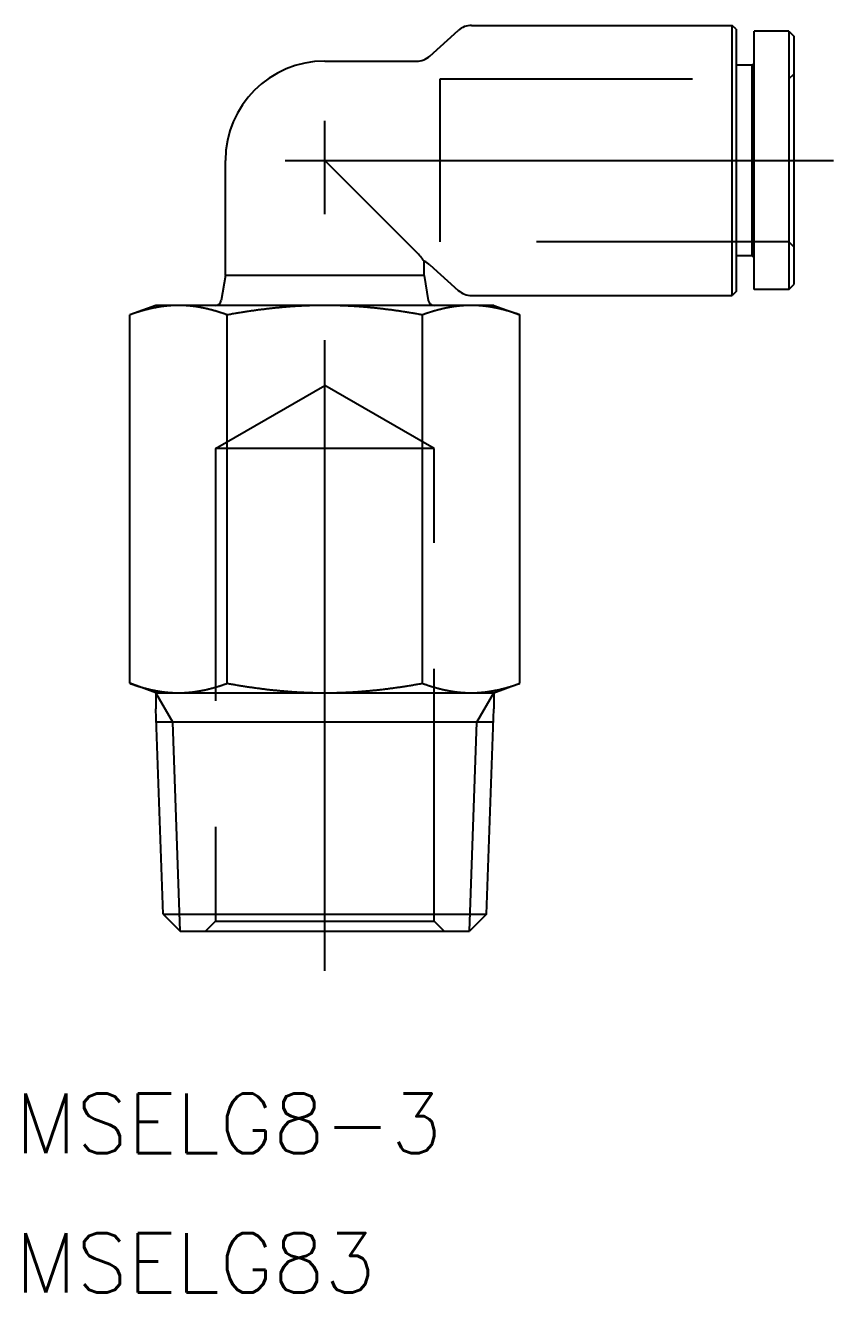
# Model space of a CAD drawing. Extents: x -15.1 to 61.5, y -18.2 to 47.6.
# Drawn here: x -15.1 to 25.6, y -18.2 to 45.6 of the extents above; entities that cross this region are included whole.
import ezdxf

# ---------------------------------------------------------------- set-up
doc = ezdxf.new("R2010")
doc.units = 0
doc.linetypes.add('CENTER', pattern=[50.8, 31.75, -6.35, 6.35, -6.35])
doc.linetypes.add('DASHED', pattern=[19.05, 12.7, -6.35])
doc.layers.get('0').update_dxf_attribs({"linetype": 'CONTINUOUS'})
doc.layers.add('CENTER', color=1, linetype='CENTER')
doc.styles.get("Standard").update_dxf_attribs({"font": 'txt.shx', "height": 3, "bigfont": 'bigfont.shx'})

msp = doc.modelspace()

# ---------------------------------------------------------------- linework, layer by layer
at = {"color": 7, "linetype": 'CONTINUOUS'}
for p, q in [((5.285229, 44.056706), (6.714771, 45.343294)), ((7.383736, 45.6), (20.5, 45.6)), ((20.5, 32), (20.5, 45.6)), ((20.7, 45.4), (20.5, 45.6)), ((20.7, 45.4), (20.7, 32.2)), ((21.6, 32.3), (21.6, 45.3)), ((23.35, 45.3), (21.6, 45.3)), ((23.35, 45.3), (23.35, 32.3)), ((23.35, 45.3), (23.6, 45.05)), ((23.6, 45.05), (23.6, 32.55)), ((0, 43.8), (4.616264, 43.8)), ((21.5, 43.6), (20.7, 43.6)), ((21.5, 43.6), (21.6, 43.7)), ((21.5, 34), (21.5, 43.6)), ((-5, 33), (-5, 38.8)), ((4.616264, 34.183736), (0, 38.8)), ((21.5, 34), (20.7, 34)), ((21.5, 34), (21.6, 33.9)), ((5, 33), (5, 33.723443)), ((5.285229, 33.543294), (6.714771, 32.256706)), ((-5, 33), (-5.20822, 31.75068)), ((5, 33), (-5, 33)), ((5, 33), (5.20822, 31.75068)), ((23.35, 32.3), (23.6, 32.55)), ((7.383736, 32), (20.5, 32)), ((20.7, 32.2), (20.5, 32)), ((23.35, 32.3), (21.6, 32.3)), ((-8.5, 31.5), (-9.814955, 31.021396)), ((8.5, 31.5), (-8.5, 31.5)), ((8.5, 31.5), (9.814955, 31.021396)), ((-9.814955, 12.478604), (-9.814955, 31.021396)), ((-4.907477, 12.478604), (-4.907477, 31.021396)), ((4.907477, 12.478604), (4.907477, 31.021396)), ((9.814955, 12.478604), (9.814955, 31.021396)), ((-8.5, 12), (-9.814955, 12.478604)), ((8.5, 12), (9.814955, 12.478604)), ((-8.5, 12), (8.5, 12)), ((-8.5, 12), (-8.5, 11.189527)), ((8.5, 12), (8.5, 11.189527)), ((-8.13924, 0.858709), (-8.5, 11.189527)), ((8.13924, 0.858709), (8.5, 11.189527)), ((8.476773, 10.524381), (-8.476773, 10.524381)), ((-8.13924, 0.858709), (8.13924, 0.858709)), ((-8.13924, 0.858709), (-7.280531, 0)), ((8.13924, 0.858709), (7.280531, 0)), ((-7.280531, 0), (7.280531, 0))]:
    msp.add_line(p, q, dxfattribs=at)
at = {"color": 3, "linetype": 'DASHED'}
for p, q in [((5.8, 34.7), (5.8, 42.9)), ((5.8, 42.9), (23.35, 42.9)), ((23.35, 42.9), (23.6, 43.15)), ((23.35, 34.7), (5.8, 34.7)), ((23.6, 34.45), (23.35, 34.7)), ((-5.5, 24.3), (0, 27.475426)), ((5.5, 24.3), (0, 27.475426)), ((-5.5, 24.3), (-5.5, 0.5)), ((5.5, 24.3), (-5.5, 24.3)), ((5.5, 0.5), (5.5, 24.3)), ((-6, 0), (-5.5, 0.5)), ((-5.5, 0.5), (5.5, 0.5)), ((6, 0), (5.5, 0.5))]:
    msp.add_line(p, q, dxfattribs=at)
at = {"color": 3, "linetype": 'CONTINUOUS'}
for p, q in [((-7.648051, 10.524381), (-8.5, 12)), ((7.648051, 10.524381), (8.5, 12)), ((-7.280531, 0), (-7.648051, 10.524381)), ((7.280531, 0), (7.648051, 10.524381))]:
    msp.add_line(p, q, dxfattribs=at)
at = {"color": 7}
for points in [[(-7.36122, 31.5, 0), (-7.38765, 31.4999, 0), (-7.41404, 31.4998, 0), (-7.44036, 31.4995, 0), (-7.46664, 31.499, 0), (-7.49286, 31.4985, 0), (-7.51904, 31.4979, 0), (-7.54516, 31.4971, 0), (-7.57124, 31.4962, 0), (-7.59728, 31.4952, 0), (-7.62327, 31.4941, 0), (-7.64922, 31.4929, 0), (-7.67513, 31.4916, 0), (-7.701, 31.4901, 0), (-7.72684, 31.4886, 0), (-7.75264, 31.4869, 0), (-7.7784, 31.4851, 0), (-7.80414, 31.4832, 0), (-7.82984, 31.4812, 0), (-7.85551, 31.4791, 0), (-7.88115, 31.4769, 0), (-7.90677, 31.4746, 0), (-7.93236, 31.4722, 0), (-7.95793, 31.4697, 0), (-7.98347, 31.467, 0), (-8.00899, 31.4643, 0), (-8.0345, 31.4614, 0), (-8.05998, 31.4585, 0), (-8.08545, 31.4554, 0), (-8.1109, 31.4522, 0), (-8.13633, 31.449, 0), (-8.16175, 31.4456, 0), (-8.18716, 31.4421, 0), (-8.21256, 31.4385, 0), (-8.23795, 31.4349, 0), (-8.26333, 31.4311, 0), (-8.2887, 31.4272, 0), (-8.31407, 31.4232, 0), (-8.33943, 31.4191, 0), (-8.36479, 31.4149, 0), (-8.39015, 31.4106, 0), (-8.41551, 31.4062, 0), (-8.44086, 31.4017, 0), (-8.46622, 31.3971, 0), (-8.49158, 31.3924, 0), (-8.51695, 31.3876, 0), (-8.54231, 31.3828, 0), (-8.56769, 31.3778, 0), (-8.59307, 31.3727, 0), (-8.61846, 31.3675, 0), (-8.64386, 31.3622, 0), (-8.66927, 31.3568, 0), (-8.6947, 31.3513, 0), (-8.72013, 31.3457, 0), (-8.74558, 31.34, 0), (-8.77105, 31.3342, 0), (-8.79653, 31.3283, 0), (-8.82203, 31.3223, 0), (-8.84755, 31.3163, 0), (-8.87308, 31.3101, 0), (-8.89864, 31.3038, 0), (-8.92422, 31.2974, 0), (-8.94983, 31.2909, 0), (-8.97546, 31.2844, 0), (-9.00111, 31.2777, 0), (-9.02679, 31.2709, 0), (-9.0525, 31.264, 0), (-9.07823, 31.2571, 0), (-9.104, 31.25, 0), (-9.1298, 31.2428, 0), (-9.15563, 31.2355, 0), (-9.18149, 31.2282, 0), (-9.20738, 31.2207, 0), (-9.23332, 31.2132, 0), (-9.25928, 31.2055, 0), (-9.28529, 31.1977, 0), (-9.31133, 31.1899, 0), (-9.33742, 31.1819, 0), (-9.36354, 31.1738, 0), (-9.38971, 31.1657, 0), (-9.41592, 31.1574, 0), (-9.44217, 31.1491, 0), (-9.46847, 31.1406, 0), (-9.49481, 31.132, 0), (-9.52121, 31.1234, 0), (-9.54765, 31.1146, 0), (-9.57414, 31.1057, 0), (-9.60068, 31.0968, 0), (-9.62727, 31.0877, 0), (-9.65391, 31.0785, 0), (-9.68061, 31.0693, 0), (-9.70737, 31.0599, 0), (-9.73418, 31.0504, 0), (-9.76104, 31.0409, 0), (-9.78797, 31.0312, 0), (-9.81495, 31.0214, 0)], [(-4.90748, 31.0214, 0), (-4.93446, 31.0312, 0), (-4.96139, 31.0409, 0), (-4.98826, 31.0504, 0), (-5.01507, 31.0599, 0), (-5.04182, 31.0693, 0), (-5.06852, 31.0785, 0), (-5.09516, 31.0877, 0), (-5.12176, 31.0968, 0), (-5.1483, 31.1057, 0), (-5.17479, 31.1146, 0), (-5.20123, 31.1234, 0), (-5.22762, 31.132, 0), (-5.25396, 31.1406, 0), (-5.28026, 31.1491, 0), (-5.30651, 31.1574, 0), (-5.33272, 31.1657, 0), (-5.35889, 31.1738, 0), (-5.38501, 31.1819, 0), (-5.4111, 31.1899, 0), (-5.43714, 31.1977, 0), (-5.46315, 31.2055, 0), (-5.48912, 31.2132, 0), (-5.51505, 31.2207, 0), (-5.54094, 31.2282, 0), (-5.56681, 31.2355, 0), (-5.59263, 31.2428, 0), (-5.61843, 31.25, 0), (-5.6442, 31.2571, 0), (-5.66993, 31.264, 0), (-5.69564, 31.2709, 0), (-5.72132, 31.2777, 0), (-5.74698, 31.2844, 0), (-5.7726, 31.2909, 0), (-5.79821, 31.2974, 0), (-5.82379, 31.3038, 0), (-5.84935, 31.3101, 0), (-5.87489, 31.3163, 0), (-5.9004, 31.3223, 0), (-5.9259, 31.3283, 0), (-5.95139, 31.3342, 0), (-5.97685, 31.34, 0), (-6.0023, 31.3457, 0), (-6.02774, 31.3513, 0), (-6.05316, 31.3568, 0), (-6.07857, 31.3622, 0), (-6.10397, 31.3675, 0), (-6.12936, 31.3727, 0), (-6.15474, 31.3778, 0), (-6.18012, 31.3828, 0), (-6.20549, 31.3876, 0), (-6.23085, 31.3924, 0), (-6.25621, 31.3971, 0), (-6.28157, 31.4017, 0), (-6.30692, 31.4062, 0), (-6.33228, 31.4106, 0), (-6.35764, 31.4149, 0), (-6.383, 31.4191, 0), (-6.40836, 31.4232, 0), (-6.43373, 31.4272, 0), (-6.4591, 31.4311, 0), (-6.48448, 31.4349, 0), (-6.50987, 31.4385, 0), (-6.53527, 31.4421, 0), (-6.56068, 31.4456, 0), (-6.5861, 31.449, 0), (-6.61154, 31.4522, 0), (-6.63699, 31.4554, 0), (-6.66245, 31.4585, 0), (-6.68794, 31.4614, 0), (-6.71344, 31.4643, 0), (-6.73896, 31.467, 0), (-6.76451, 31.4697, 0), (-6.79007, 31.4722, 0), (-6.81566, 31.4746, 0), (-6.84128, 31.4769, 0), (-6.86692, 31.4791, 0), (-6.89259, 31.4812, 0), (-6.9183, 31.4832, 0), (-6.94403, 31.4851, 0), (-6.96979, 31.4869, 0), (-6.99559, 31.4886, 0), (-7.02143, 31.4901, 0), (-7.0473, 31.4916, 0), (-7.07321, 31.4929, 0), (-7.09916, 31.4941, 0), (-7.12515, 31.4952, 0), (-7.15119, 31.4962, 0), (-7.17727, 31.4971, 0), (-7.20339, 31.4979, 0), (-7.22957, 31.4985, 0), (-7.25579, 31.499, 0), (-7.28207, 31.4995, 0), (-7.30839, 31.4998, 0), (-7.33478, 31.4999, 0), (-7.36122, 31.5, 0)], [(0, 31.5, 0), (-0.052877, 31.4999, 0), (-0.105642, 31.4998, 0), (-0.158298, 31.4995, 0), (-0.210848, 31.499, 0), (-0.263295, 31.4985, 0), (-0.315644, 31.4979, 0), (-0.367896, 31.4971, 0), (-0.420056, 31.4962, 0), (-0.472127, 31.4952, 0), (-0.524111, 31.4941, 0), (-0.576012, 31.4929, 0), (-0.627833, 31.4916, 0), (-0.679577, 31.4901, 0), (-0.731247, 31.4886, 0), (-0.782845, 31.4869, 0), (-0.834376, 31.4851, 0), (-0.885841, 31.4832, 0), (-0.937244, 31.4812, 0), (-0.988587, 31.4791, 0), (-1.03987, 31.4769, 0), (-1.09111, 31.4746, 0), (-1.14229, 31.4722, 0), (-1.19342, 31.4697, 0), (-1.24451, 31.467, 0), (-1.29555, 31.4643, 0), (-1.34656, 31.4614, 0), (-1.39753, 31.4585, 0), (-1.44846, 31.4554, 0), (-1.49936, 31.4522, 0), (-1.55023, 31.449, 0), (-1.60107, 31.4456, 0), (-1.65189, 31.4421, 0), (-1.70269, 31.4385, 0), (-1.75347, 31.4349, 0), (-1.80423, 31.4311, 0), (-1.85498, 31.4272, 0), (-1.90571, 31.4232, 0), (-1.95644, 31.4191, 0), (-2.00716, 31.4149, 0), (-2.05787, 31.4106, 0), (-2.10858, 31.4062, 0), (-2.15929, 31.4017, 0), (-2.21001, 31.3971, 0), (-2.26073, 31.3924, 0), (-2.31146, 31.3876, 0), (-2.3622, 31.3828, 0), (-2.41295, 31.3778, 0), (-2.46371, 31.3727, 0), (-2.51449, 31.3675, 0), (-2.56529, 31.3622, 0), (-2.61611, 31.3568, 0), (-2.66696, 31.3513, 0), (-2.71783, 31.3457, 0), (-2.76873, 31.34, 0), (-2.81966, 31.3342, 0), (-2.87063, 31.3283, 0), (-2.92162, 31.3223, 0), (-2.97266, 31.3163, 0), (-3.02374, 31.3101, 0), (-3.07485, 31.3038, 0), (-3.12602, 31.2974, 0), (-3.17722, 31.2909, 0), (-3.22848, 31.2844, 0), (-3.27979, 31.2777, 0), (-3.33115, 31.2709, 0), (-3.38256, 31.264, 0), (-3.43404, 31.2571, 0), (-3.48557, 31.25, 0), (-3.53716, 31.2428, 0), (-3.58882, 31.2355, 0), (-3.64054, 31.2282, 0), (-3.69234, 31.2207, 0), (-3.7442, 31.2132, 0), (-3.79614, 31.2055, 0), (-3.84815, 31.1977, 0), (-3.90024, 31.1899, 0), (-3.9524, 31.1819, 0), (-4.00465, 31.1738, 0), (-4.05698, 31.1657, 0), (-4.1094, 31.1574, 0), (-4.16191, 31.1491, 0), (-4.21451, 31.1406, 0), (-4.26719, 31.132, 0), (-4.31998, 31.1234, 0), (-4.37286, 31.1146, 0), (-4.42584, 31.1057, 0), (-4.47892, 31.0968, 0), (-4.5321, 31.0877, 0), (-4.58539, 31.0785, 0), (-4.63879, 31.0693, 0), (-4.6923, 31.0599, 0), (-4.74592, 31.0504, 0), (-4.79965, 31.0409, 0), (-4.85351, 31.0312, 0), (-4.90748, 31.0214, 0)], [(4.90748, 31.0214, 0), (4.85351, 31.0312, 0), (4.79965, 31.0409, 0), (4.74592, 31.0504, 0), (4.6923, 31.0599, 0), (4.63879, 31.0693, 0), (4.58539, 31.0785, 0), (4.5321, 31.0877, 0), (4.47892, 31.0968, 0), (4.42584, 31.1057, 0), (4.37286, 31.1146, 0), (4.31998, 31.1234, 0), (4.26719, 31.132, 0), (4.21451, 31.1406, 0), (4.16191, 31.1491, 0), (4.1094, 31.1574, 0), (4.05698, 31.1657, 0), (4.00465, 31.1738, 0), (3.9524, 31.1819, 0), (3.90024, 31.1899, 0), (3.84815, 31.1977, 0), (3.79614, 31.2055, 0), (3.7442, 31.2132, 0), (3.69234, 31.2207, 0), (3.64054, 31.2282, 0), (3.58882, 31.2355, 0), (3.53716, 31.2428, 0), (3.48557, 31.25, 0), (3.43404, 31.2571, 0), (3.38256, 31.264, 0), (3.33115, 31.2709, 0), (3.27979, 31.2777, 0), (3.22848, 31.2844, 0), (3.17722, 31.2909, 0), (3.12602, 31.2974, 0), (3.07485, 31.3038, 0), (3.02374, 31.3101, 0), (2.97266, 31.3163, 0), (2.92162, 31.3223, 0), (2.87063, 31.3283, 0), (2.81966, 31.3342, 0), (2.76873, 31.34, 0), (2.71783, 31.3457, 0), (2.66696, 31.3513, 0), (2.61611, 31.3568, 0), (2.56529, 31.3622, 0), (2.51449, 31.3675, 0), (2.46371, 31.3727, 0), (2.41295, 31.3778, 0), (2.3622, 31.3828, 0), (2.31146, 31.3876, 0), (2.26073, 31.3924, 0), (2.21001, 31.3971, 0), (2.15929, 31.4017, 0), (2.10858, 31.4062, 0), (2.05787, 31.4106, 0), (2.00716, 31.4149, 0), (1.95644, 31.4191, 0), (1.90571, 31.4232, 0), (1.85498, 31.4272, 0), (1.80423, 31.4311, 0), (1.75347, 31.4349, 0), (1.70269, 31.4385, 0), (1.65189, 31.4421, 0), (1.60107, 31.4456, 0), (1.55023, 31.449, 0), (1.49936, 31.4522, 0), (1.44846, 31.4554, 0), (1.39753, 31.4585, 0), (1.34656, 31.4614, 0), (1.29555, 31.4643, 0), (1.24451, 31.467, 0), (1.19342, 31.4697, 0), (1.14229, 31.4722, 0), (1.09111, 31.4746, 0), (1.03987, 31.4769, 0), (0.988587, 31.4791, 0), (0.937244, 31.4812, 0), (0.885841, 31.4832, 0), (0.834376, 31.4851, 0), (0.782845, 31.4869, 0), (0.731247, 31.4886, 0), (0.679577, 31.4901, 0), (0.627833, 31.4916, 0), (0.576012, 31.4929, 0), (0.524111, 31.4941, 0), (0.472127, 31.4952, 0), (0.420056, 31.4962, 0), (0.367896, 31.4971, 0), (0.315644, 31.4979, 0), (0.263295, 31.4985, 0), (0.210848, 31.499, 0), (0.158298, 31.4995, 0), (0.105642, 31.4998, 0), (0.052877, 31.4999, 0), (0, 31.5, 0)], [(7.36122, 31.5, 0), (7.33478, 31.4999, 0), (7.30839, 31.4998, 0), (7.28207, 31.4995, 0), (7.25579, 31.499, 0), (7.22957, 31.4985, 0), (7.20339, 31.4979, 0), (7.17727, 31.4971, 0), (7.15119, 31.4962, 0), (7.12515, 31.4952, 0), (7.09916, 31.4941, 0), (7.07321, 31.4929, 0), (7.0473, 31.4916, 0), (7.02143, 31.4901, 0), (6.99559, 31.4886, 0), (6.96979, 31.4869, 0), (6.94403, 31.4851, 0), (6.9183, 31.4832, 0), (6.89259, 31.4812, 0), (6.86692, 31.4791, 0), (6.84128, 31.4769, 0), (6.81566, 31.4746, 0), (6.79007, 31.4722, 0), (6.76451, 31.4697, 0), (6.73896, 31.467, 0), (6.71344, 31.4643, 0), (6.68794, 31.4614, 0), (6.66245, 31.4585, 0), (6.63699, 31.4554, 0), (6.61154, 31.4522, 0), (6.5861, 31.449, 0), (6.56068, 31.4456, 0), (6.53527, 31.4421, 0), (6.50987, 31.4385, 0), (6.48448, 31.4349, 0), (6.4591, 31.4311, 0), (6.43373, 31.4272, 0), (6.40836, 31.4232, 0), (6.383, 31.4191, 0), (6.35764, 31.4149, 0), (6.33228, 31.4106, 0), (6.30692, 31.4062, 0), (6.28157, 31.4017, 0), (6.25621, 31.3971, 0), (6.23085, 31.3924, 0), (6.20549, 31.3876, 0), (6.18012, 31.3828, 0), (6.15474, 31.3778, 0), (6.12936, 31.3727, 0), (6.10397, 31.3675, 0), (6.07857, 31.3622, 0), (6.05316, 31.3568, 0), (6.02774, 31.3513, 0), (6.0023, 31.3457, 0), (5.97685, 31.34, 0), (5.95139, 31.3342, 0), (5.9259, 31.3283, 0), (5.9004, 31.3223, 0), (5.87489, 31.3163, 0), (5.84935, 31.3101, 0), (5.82379, 31.3038, 0), (5.79821, 31.2974, 0), (5.7726, 31.2909, 0), (5.74698, 31.2844, 0), (5.72132, 31.2777, 0), (5.69564, 31.2709, 0), (5.66993, 31.264, 0), (5.6442, 31.2571, 0), (5.61843, 31.25, 0), (5.59263, 31.2428, 0), (5.56681, 31.2355, 0), (5.54094, 31.2282, 0), (5.51505, 31.2207, 0), (5.48912, 31.2132, 0), (5.46315, 31.2055, 0), (5.43714, 31.1977, 0), (5.4111, 31.1899, 0), (5.38501, 31.1819, 0), (5.35889, 31.1738, 0), (5.33272, 31.1657, 0), (5.30651, 31.1574, 0), (5.28026, 31.1491, 0), (5.25396, 31.1406, 0), (5.22762, 31.132, 0), (5.20123, 31.1234, 0), (5.17479, 31.1146, 0), (5.1483, 31.1057, 0), (5.12176, 31.0968, 0), (5.09516, 31.0877, 0), (5.06852, 31.0785, 0), (5.04182, 31.0693, 0), (5.01507, 31.0599, 0), (4.98826, 31.0504, 0), (4.96139, 31.0409, 0), (4.93446, 31.0312, 0), (4.90748, 31.0214, 0)], [(9.81495, 31.0214, 0), (9.78797, 31.0312, 0), (9.76104, 31.0409, 0), (9.73418, 31.0504, 0), (9.70737, 31.0599, 0), (9.68061, 31.0693, 0), (9.65391, 31.0785, 0), (9.62727, 31.0877, 0), (9.60068, 31.0968, 0), (9.57414, 31.1057, 0), (9.54765, 31.1146, 0), (9.52121, 31.1234, 0), (9.49481, 31.132, 0), (9.46847, 31.1406, 0), (9.44217, 31.1491, 0), (9.41592, 31.1574, 0), (9.38971, 31.1657, 0), (9.36354, 31.1738, 0), (9.33742, 31.1819, 0), (9.31133, 31.1899, 0), (9.28529, 31.1977, 0), (9.25928, 31.2055, 0), (9.23332, 31.2132, 0), (9.20738, 31.2207, 0), (9.18149, 31.2282, 0), (9.15563, 31.2355, 0), (9.1298, 31.2428, 0), (9.104, 31.25, 0), (9.07823, 31.2571, 0), (9.0525, 31.264, 0), (9.02679, 31.2709, 0), (9.00111, 31.2777, 0), (8.97546, 31.2844, 0), (8.94983, 31.2909, 0), (8.92422, 31.2974, 0), (8.89864, 31.3038, 0), (8.87308, 31.3101, 0), (8.84755, 31.3163, 0), (8.82203, 31.3223, 0), (8.79653, 31.3283, 0), (8.77105, 31.3342, 0), (8.74558, 31.34, 0), (8.72013, 31.3457, 0), (8.6947, 31.3513, 0), (8.66927, 31.3568, 0), (8.64386, 31.3622, 0), (8.61846, 31.3675, 0), (8.59307, 31.3727, 0), (8.56769, 31.3778, 0), (8.54231, 31.3828, 0), (8.51695, 31.3876, 0), (8.49158, 31.3924, 0), (8.46622, 31.3971, 0), (8.44086, 31.4017, 0), (8.41551, 31.4062, 0), (8.39015, 31.4106, 0), (8.36479, 31.4149, 0), (8.33943, 31.4191, 0), (8.31407, 31.4232, 0), (8.2887, 31.4272, 0), (8.26333, 31.4311, 0), (8.23795, 31.4349, 0), (8.21256, 31.4385, 0), (8.18716, 31.4421, 0), (8.16175, 31.4456, 0), (8.13633, 31.449, 0), (8.1109, 31.4522, 0), (8.08545, 31.4554, 0), (8.05998, 31.4585, 0), (8.0345, 31.4614, 0), (8.00899, 31.4643, 0), (7.98347, 31.467, 0), (7.95793, 31.4697, 0), (7.93236, 31.4722, 0), (7.90677, 31.4746, 0), (7.88115, 31.4769, 0), (7.85551, 31.4791, 0), (7.82984, 31.4812, 0), (7.80414, 31.4832, 0), (7.7784, 31.4851, 0), (7.75264, 31.4869, 0), (7.72684, 31.4886, 0), (7.701, 31.4901, 0), (7.67513, 31.4916, 0), (7.64922, 31.4929, 0), (7.62327, 31.4941, 0), (7.59728, 31.4952, 0), (7.57124, 31.4962, 0), (7.54516, 31.4971, 0), (7.51904, 31.4979, 0), (7.49286, 31.4985, 0), (7.46664, 31.499, 0), (7.44036, 31.4995, 0), (7.41404, 31.4998, 0), (7.38765, 31.4999, 0), (7.36122, 31.5, 0)], [(-9.81495, 12.4786, 0), (-9.78734, 12.4686, 0), (-9.7598, 12.4587, 0), (-9.73233, 12.4489, 0), (-9.70494, 12.4392, 0), (-9.67761, 12.4297, 0), (-9.65036, 12.4202, 0), (-9.62318, 12.4109, 0), (-9.59607, 12.4017, 0), (-9.56903, 12.3925, 0), (-9.54205, 12.3835, 0), (-9.51513, 12.3746, 0), (-9.48828, 12.3658, 0), (-9.46149, 12.3572, 0), (-9.43476, 12.3486, 0), (-9.40809, 12.3401, 0), (-9.38148, 12.3318, 0), (-9.35493, 12.3235, 0), (-9.32843, 12.3153, 0), (-9.30199, 12.3073, 0), (-9.2756, 12.2994, 0), (-9.24926, 12.2915, 0), (-9.22298, 12.2838, 0), (-9.19674, 12.2762, 0), (-9.17055, 12.2687, 0), (-9.14441, 12.2613, 0), (-9.11832, 12.254, 0), (-9.09227, 12.2468, 0), (-9.06627, 12.2397, 0), (-9.0403, 12.2327, 0), (-9.01438, 12.2258, 0), (-8.9885, 12.219, 0), (-8.96266, 12.2123, 0), (-8.93686, 12.2058, 0), (-8.91109, 12.1993, 0), (-8.88536, 12.1929, 0), (-8.85967, 12.1867, 0), (-8.834, 12.1805, 0), (-8.80837, 12.1744, 0), (-8.78277, 12.1685, 0), (-8.7572, 12.1626, 0), (-8.73166, 12.1569, 0), (-8.70615, 12.1512, 0), (-8.68066, 12.1457, 0), (-8.6552, 12.1402, 0), (-8.62976, 12.1349, 0), (-8.60434, 12.1296, 0), (-8.57895, 12.1245, 0), (-8.55357, 12.1194, 0), (-8.52822, 12.1145, 0), (-8.50288, 12.1097, 0), (-8.47756, 12.1049, 0), (-8.45225, 12.1003, 0), (-8.42696, 12.0958, 0), (-8.40168, 12.0914, 0), (-8.37642, 12.087, 0), (-8.35116, 12.0828, 0), (-8.32592, 12.0787, 0), (-8.30068, 12.0747, 0), (-8.27545, 12.0708, 0), (-8.25023, 12.067, 0), (-8.22501, 12.0633, 0), (-8.19979, 12.0596, 0), (-8.17458, 12.0561, 0), (-8.14937, 12.0527, 0), (-8.12415, 12.0495, 0), (-8.09894, 12.0463, 0), (-8.07372, 12.0432, 0), (-8.0485, 12.0402, 0), (-8.02327, 12.0373, 0), (-7.99804, 12.0345, 0), (-7.9728, 12.0319, 0), (-7.94755, 12.0293, 0), (-7.92229, 12.0268, 0), (-7.89702, 12.0245, 0), (-7.87173, 12.0222, 0), (-7.84643, 12.0201, 0), (-7.82112, 12.0181, 0), (-7.79579, 12.0161, 0), (-7.77044, 12.0143, 0), (-7.74507, 12.0126, 0), (-7.71968, 12.011, 0), (-7.69426, 12.0095, 0), (-7.66883, 12.0081, 0), (-7.64336, 12.0068, 0), (-7.61788, 12.0056, 0), (-7.59236, 12.0046, 0), (-7.56681, 12.0036, 0), (-7.54124, 12.0028, 0), (-7.51563, 12.002, 0), (-7.48999, 12.0014, 0), (-7.46431, 12.0009, 0), (-7.43859, 12.0005, 0), (-7.41284, 12.0002, 0), (-7.38705, 12.0001, 0), (-7.36122, 12, 0)], [(-7.36122, 12, 0), (-7.33538, 12.0001, 0), (-7.30959, 12.0002, 0), (-7.28384, 12.0005, 0), (-7.25812, 12.0009, 0), (-7.23245, 12.0014, 0), (-7.2068, 12.002, 0), (-7.18119, 12.0028, 0), (-7.15562, 12.0036, 0), (-7.13007, 12.0046, 0), (-7.10456, 12.0056, 0), (-7.07907, 12.0068, 0), (-7.0536, 12.0081, 0), (-7.02817, 12.0095, 0), (-7.00275, 12.011, 0), (-6.97736, 12.0126, 0), (-6.95199, 12.0143, 0), (-6.92664, 12.0161, 0), (-6.90131, 12.0181, 0), (-6.876, 12.0201, 0), (-6.8507, 12.0222, 0), (-6.82541, 12.0245, 0), (-6.80014, 12.0268, 0), (-6.77488, 12.0293, 0), (-6.74963, 12.0319, 0), (-6.72439, 12.0345, 0), (-6.69916, 12.0373, 0), (-6.67393, 12.0402, 0), (-6.64871, 12.0432, 0), (-6.62349, 12.0463, 0), (-6.59828, 12.0495, 0), (-6.57307, 12.0527, 0), (-6.54785, 12.0561, 0), (-6.52264, 12.0596, 0), (-6.49742, 12.0633, 0), (-6.4722, 12.067, 0), (-6.44698, 12.0708, 0), (-6.42175, 12.0747, 0), (-6.39651, 12.0787, 0), (-6.37127, 12.0828, 0), (-6.34601, 12.087, 0), (-6.32075, 12.0914, 0), (-6.29547, 12.0958, 0), (-6.27018, 12.1003, 0), (-6.24487, 12.1049, 0), (-6.21955, 12.1097, 0), (-6.19422, 12.1145, 0), (-6.16886, 12.1194, 0), (-6.14349, 12.1245, 0), (-6.11809, 12.1296, 0), (-6.09267, 12.1349, 0), (-6.06724, 12.1402, 0), (-6.04177, 12.1457, 0), (-6.01628, 12.1512, 0), (-5.99077, 12.1569, 0), (-5.96523, 12.1626, 0), (-5.93966, 12.1685, 0), (-5.91406, 12.1744, 0), (-5.88843, 12.1805, 0), (-5.86277, 12.1867, 0), (-5.83707, 12.1929, 0), (-5.81134, 12.1993, 0), (-5.78557, 12.2058, 0), (-5.75977, 12.2123, 0), (-5.73393, 12.219, 0), (-5.70805, 12.2258, 0), (-5.68213, 12.2327, 0), (-5.65617, 12.2397, 0), (-5.63016, 12.2468, 0), (-5.60411, 12.254, 0), (-5.57802, 12.2613, 0), (-5.55188, 12.2687, 0), (-5.52569, 12.2762, 0), (-5.49946, 12.2838, 0), (-5.47317, 12.2915, 0), (-5.44683, 12.2994, 0), (-5.42044, 12.3073, 0), (-5.394, 12.3153, 0), (-5.3675, 12.3235, 0), (-5.34095, 12.3318, 0), (-5.31434, 12.3401, 0), (-5.28767, 12.3486, 0), (-5.26094, 12.3572, 0), (-5.23415, 12.3658, 0), (-5.2073, 12.3746, 0), (-5.18038, 12.3835, 0), (-5.15341, 12.3925, 0), (-5.12636, 12.4017, 0), (-5.09925, 12.4109, 0), (-5.07207, 12.4202, 0), (-5.04482, 12.4297, 0), (-5.0175, 12.4392, 0), (-4.9901, 12.4489, 0), (-4.96264, 12.4587, 0), (-4.93509, 12.4686, 0), (-4.90748, 12.4786, 0)], [(-4.90748, 12.4786, 0), (-4.85224, 12.4686, 0), (-4.79716, 12.4587, 0), (-4.74223, 12.4489, 0), (-4.68744, 12.4392, 0), (-4.6328, 12.4297, 0), (-4.5783, 12.4202, 0), (-4.52394, 12.4109, 0), (-4.46971, 12.4017, 0), (-4.41562, 12.3925, 0), (-4.36166, 12.3835, 0), (-4.30783, 12.3746, 0), (-4.25413, 12.3658, 0), (-4.20055, 12.3572, 0), (-4.14709, 12.3486, 0), (-4.09375, 12.3401, 0), (-4.04053, 12.3318, 0), (-3.98743, 12.3235, 0), (-3.93443, 12.3153, 0), (-3.88155, 12.3073, 0), (-3.82877, 12.2994, 0), (-3.77609, 12.2915, 0), (-3.72352, 12.2838, 0), (-3.67105, 12.2762, 0), (-3.61867, 12.2687, 0), (-3.56639, 12.2613, 0), (-3.51421, 12.254, 0), (-3.46211, 12.2468, 0), (-3.4101, 12.2397, 0), (-3.35817, 12.2327, 0), (-3.30633, 12.2258, 0), (-3.25457, 12.219, 0), (-3.20289, 12.2123, 0), (-3.15129, 12.2058, 0), (-3.09975, 12.1993, 0), (-3.04829, 12.1929, 0), (-2.9969, 12.1867, 0), (-2.94557, 12.1805, 0), (-2.89431, 12.1744, 0), (-2.84311, 12.1685, 0), (-2.79197, 12.1626, 0), (-2.74089, 12.1569, 0), (-2.68986, 12.1512, 0), (-2.63889, 12.1457, 0), (-2.58796, 12.1402, 0), (-2.53708, 12.1349, 0), (-2.48625, 12.1296, 0), (-2.43546, 12.1245, 0), (-2.38471, 12.1194, 0), (-2.334, 12.1145, 0), (-2.28333, 12.1097, 0), (-2.23268, 12.1049, 0), (-2.18207, 12.1003, 0), (-2.13149, 12.0958, 0), (-2.08094, 12.0914, 0), (-2.03041, 12.087, 0), (-1.9799, 12.0828, 0), (-1.9294, 12.0787, 0), (-1.87893, 12.0747, 0), (-1.82847, 12.0708, 0), (-1.77802, 12.067, 0), (-1.72758, 12.0633, 0), (-1.67715, 12.0596, 0), (-1.62673, 12.0561, 0), (-1.5763, 12.0527, 0), (-1.52587, 12.0495, 0), (-1.47545, 12.0463, 0), (-1.42501, 12.0432, 0), (-1.37457, 12.0402, 0), (-1.32412, 12.0373, 0), (-1.27365, 12.0345, 0), (-1.22317, 12.0319, 0), (-1.17267, 12.0293, 0), (-1.12215, 12.0268, 0), (-1.07161, 12.0245, 0), (-1.02104, 12.0222, 0), (-0.970437, 12.0201, 0), (-0.919807, 12.0181, 0), (-0.869143, 12.0161, 0), (-0.818443, 12.0143, 0), (-0.767704, 12.0126, 0), (-0.716922, 12.011, 0), (-0.666096, 12.0095, 0), (-0.615222, 12.0081, 0), (-0.564298, 12.0068, 0), (-0.513321, 12.0056, 0), (-0.462288, 12.0046, 0), (-0.411196, 12.0036, 0), (-0.360043, 12.0028, 0), (-0.308825, 12.002, 0), (-0.25754, 12.0014, 0), (-0.206184, 12.0009, 0), (-0.154756, 12.0005, 0), (-0.103251, 12.0002, 0), (-0.051666, 12.0001, 0), (0, 12, 0)], [(0, 12, 0), (0.051666, 12.0001, 0), (0.103251, 12.0002, 0), (0.154756, 12.0005, 0), (0.206184, 12.0009, 0), (0.25754, 12.0014, 0), (0.308825, 12.002, 0), (0.360043, 12.0028, 0), (0.411196, 12.0036, 0), (0.462288, 12.0046, 0), (0.513321, 12.0056, 0), (0.564298, 12.0068, 0), (0.615222, 12.0081, 0), (0.666096, 12.0095, 0), (0.716922, 12.011, 0), (0.767704, 12.0126, 0), (0.818443, 12.0143, 0), (0.869143, 12.0161, 0), (0.919807, 12.0181, 0), (0.970437, 12.0201, 0), (1.02104, 12.0222, 0), (1.07161, 12.0245, 0), (1.12215, 12.0268, 0), (1.17267, 12.0293, 0), (1.22317, 12.0319, 0), (1.27365, 12.0345, 0), (1.32412, 12.0373, 0), (1.37457, 12.0402, 0), (1.42501, 12.0432, 0), (1.47545, 12.0463, 0), (1.52587, 12.0495, 0), (1.5763, 12.0527, 0), (1.62673, 12.0561, 0), (1.67715, 12.0596, 0), (1.72758, 12.0633, 0), (1.77802, 12.067, 0), (1.82847, 12.0708, 0), (1.87893, 12.0747, 0), (1.9294, 12.0787, 0), (1.9799, 12.0828, 0), (2.03041, 12.087, 0), (2.08094, 12.0914, 0), (2.13149, 12.0958, 0), (2.18207, 12.1003, 0), (2.23268, 12.1049, 0), (2.28333, 12.1097, 0), (2.334, 12.1145, 0), (2.38471, 12.1194, 0), (2.43546, 12.1245, 0), (2.48625, 12.1296, 0), (2.53708, 12.1349, 0), (2.58796, 12.1402, 0), (2.63889, 12.1457, 0), (2.68986, 12.1512, 0), (2.74089, 12.1569, 0), (2.79197, 12.1626, 0), (2.84311, 12.1685, 0), (2.89431, 12.1744, 0), (2.94557, 12.1805, 0), (2.9969, 12.1867, 0), (3.04829, 12.1929, 0), (3.09975, 12.1993, 0), (3.15129, 12.2058, 0), (3.20289, 12.2123, 0), (3.25457, 12.219, 0), (3.30633, 12.2258, 0), (3.35817, 12.2327, 0), (3.4101, 12.2397, 0), (3.46211, 12.2468, 0), (3.51421, 12.254, 0), (3.56639, 12.2613, 0), (3.61867, 12.2687, 0), (3.67105, 12.2762, 0), (3.72352, 12.2838, 0), (3.77609, 12.2915, 0), (3.82877, 12.2994, 0), (3.88155, 12.3073, 0), (3.93443, 12.3153, 0), (3.98743, 12.3235, 0), (4.04053, 12.3318, 0), (4.09375, 12.3401, 0), (4.14709, 12.3486, 0), (4.20055, 12.3572, 0), (4.25413, 12.3658, 0), (4.30783, 12.3746, 0), (4.36166, 12.3835, 0), (4.41562, 12.3925, 0), (4.46971, 12.4017, 0), (4.52394, 12.4109, 0), (4.5783, 12.4202, 0), (4.6328, 12.4297, 0), (4.68744, 12.4392, 0), (4.74223, 12.4489, 0), (4.79716, 12.4587, 0), (4.85224, 12.4686, 0), (4.90748, 12.4786, 0)], [(4.90748, 12.4786, 0), (4.93509, 12.4686, 0), (4.96264, 12.4587, 0), (4.9901, 12.4489, 0), (5.0175, 12.4392, 0), (5.04482, 12.4297, 0), (5.07207, 12.4202, 0), (5.09925, 12.4109, 0), (5.12636, 12.4017, 0), (5.15341, 12.3925, 0), (5.18038, 12.3835, 0), (5.2073, 12.3746, 0), (5.23415, 12.3658, 0), (5.26094, 12.3572, 0), (5.28767, 12.3486, 0), (5.31434, 12.3401, 0), (5.34095, 12.3318, 0), (5.3675, 12.3235, 0), (5.394, 12.3153, 0), (5.42044, 12.3073, 0), (5.44683, 12.2994, 0), (5.47317, 12.2915, 0), (5.49946, 12.2838, 0), (5.52569, 12.2762, 0), (5.55188, 12.2687, 0), (5.57802, 12.2613, 0), (5.60411, 12.254, 0), (5.63016, 12.2468, 0), (5.65617, 12.2397, 0), (5.68213, 12.2327, 0), (5.70805, 12.2258, 0), (5.73393, 12.219, 0), (5.75977, 12.2123, 0), (5.78557, 12.2058, 0), (5.81134, 12.1993, 0), (5.83707, 12.1929, 0), (5.86277, 12.1867, 0), (5.88843, 12.1805, 0), (5.91406, 12.1744, 0), (5.93966, 12.1685, 0), (5.96523, 12.1626, 0), (5.99077, 12.1569, 0), (6.01628, 12.1512, 0), (6.04177, 12.1457, 0), (6.06724, 12.1402, 0), (6.09267, 12.1349, 0), (6.11809, 12.1296, 0), (6.14349, 12.1245, 0), (6.16886, 12.1194, 0), (6.19422, 12.1145, 0), (6.21955, 12.1097, 0), (6.24487, 12.1049, 0), (6.27018, 12.1003, 0), (6.29547, 12.0958, 0), (6.32075, 12.0914, 0), (6.34601, 12.087, 0), (6.37127, 12.0828, 0), (6.39651, 12.0787, 0), (6.42175, 12.0747, 0), (6.44698, 12.0708, 0), (6.4722, 12.067, 0), (6.49742, 12.0633, 0), (6.52264, 12.0596, 0), (6.54785, 12.0561, 0), (6.57307, 12.0527, 0), (6.59828, 12.0495, 0), (6.62349, 12.0463, 0), (6.64871, 12.0432, 0), (6.67393, 12.0402, 0), (6.69916, 12.0373, 0), (6.72439, 12.0345, 0), (6.74963, 12.0319, 0), (6.77488, 12.0293, 0), (6.80014, 12.0268, 0), (6.82541, 12.0245, 0), (6.8507, 12.0222, 0), (6.876, 12.0201, 0), (6.90131, 12.0181, 0), (6.92664, 12.0161, 0), (6.95199, 12.0143, 0), (6.97736, 12.0126, 0), (7.00275, 12.011, 0), (7.02817, 12.0095, 0), (7.0536, 12.0081, 0), (7.07907, 12.0068, 0), (7.10456, 12.0056, 0), (7.13007, 12.0046, 0), (7.15562, 12.0036, 0), (7.18119, 12.0028, 0), (7.2068, 12.002, 0), (7.23245, 12.0014, 0), (7.25812, 12.0009, 0), (7.28384, 12.0005, 0), (7.30959, 12.0002, 0), (7.33538, 12.0001, 0), (7.36122, 12, 0)], [(7.36122, 12, 0), (7.38705, 12.0001, 0), (7.41284, 12.0002, 0), (7.43859, 12.0005, 0), (7.46431, 12.0009, 0), (7.48999, 12.0014, 0), (7.51563, 12.002, 0), (7.54124, 12.0028, 0), (7.56681, 12.0036, 0), (7.59236, 12.0046, 0), (7.61788, 12.0056, 0), (7.64336, 12.0068, 0), (7.66883, 12.0081, 0), (7.69426, 12.0095, 0), (7.71968, 12.011, 0), (7.74507, 12.0126, 0), (7.77044, 12.0143, 0), (7.79579, 12.0161, 0), (7.82112, 12.0181, 0), (7.84643, 12.0201, 0), (7.87173, 12.0222, 0), (7.89702, 12.0245, 0), (7.92229, 12.0268, 0), (7.94755, 12.0293, 0), (7.9728, 12.0319, 0), (7.99804, 12.0345, 0), (8.02327, 12.0373, 0), (8.0485, 12.0402, 0), (8.07372, 12.0432, 0), (8.09894, 12.0463, 0), (8.12415, 12.0495, 0), (8.14937, 12.0527, 0), (8.17458, 12.0561, 0), (8.19979, 12.0596, 0), (8.22501, 12.0633, 0), (8.25023, 12.067, 0), (8.27545, 12.0708, 0), (8.30068, 12.0747, 0), (8.32592, 12.0787, 0), (8.35116, 12.0828, 0), (8.37642, 12.087, 0), (8.40168, 12.0914, 0), (8.42696, 12.0958, 0), (8.45225, 12.1003, 0), (8.47756, 12.1049, 0), (8.50288, 12.1097, 0), (8.52822, 12.1145, 0), (8.55357, 12.1194, 0), (8.57895, 12.1245, 0), (8.60434, 12.1296, 0), (8.62976, 12.1349, 0), (8.6552, 12.1402, 0), (8.68066, 12.1457, 0), (8.70615, 12.1512, 0), (8.73166, 12.1569, 0), (8.7572, 12.1626, 0), (8.78277, 12.1685, 0), (8.80837, 12.1744, 0), (8.834, 12.1805, 0), (8.85967, 12.1867, 0), (8.88536, 12.1929, 0), (8.91109, 12.1993, 0), (8.93686, 12.2058, 0), (8.96266, 12.2123, 0), (8.9885, 12.219, 0), (9.01438, 12.2258, 0), (9.0403, 12.2327, 0), (9.06627, 12.2397, 0), (9.09227, 12.2468, 0), (9.11832, 12.254, 0), (9.14441, 12.2613, 0), (9.17055, 12.2687, 0), (9.19674, 12.2762, 0), (9.22298, 12.2838, 0), (9.24926, 12.2915, 0), (9.2756, 12.2994, 0), (9.30199, 12.3073, 0), (9.32843, 12.3153, 0), (9.35493, 12.3235, 0), (9.38148, 12.3318, 0), (9.40809, 12.3401, 0), (9.43476, 12.3486, 0), (9.46149, 12.3572, 0), (9.48828, 12.3658, 0), (9.51513, 12.3746, 0), (9.54205, 12.3835, 0), (9.56903, 12.3925, 0), (9.59607, 12.4017, 0), (9.62318, 12.4109, 0), (9.65036, 12.4202, 0), (9.67761, 12.4297, 0), (9.70494, 12.4392, 0), (9.73233, 12.4489, 0), (9.7598, 12.4587, 0), (9.78734, 12.4686, 0), (9.81495, 12.4786, 0)]]:
    msp.add_polyline3d(points, dxfattribs=at)
at = {"color": 7, "linetype": 'CONTINUOUS'}
for centre, radius, start, end in [((7.383736, 44.6), 1, 90, 131.9872125), ((4.616264, 44.8), 1, 270, 311.9872125), ((0, 38.8), 5, 90, 180), ((1.86242, 31.497816), 3.846793, 35.34979535, 44.28461075), ((4.616264, 32.8), 1, 48.0127875, 67.43470769), ((7.383736, 33), 1, 228.0127875, 270), ((-5.504138, 31.8), 0.3, 270, 350.53767779), ((5.504138, 31.8), 0.3, 189.46232221, 270)]:
    msp.add_arc(centre, radius, start, end, dxfattribs=at)
at = {"layer": 'CENTER', "color": 1, "linetype": 'CENTER'}
for p, q in [((0, -2), (0, 40.8)), ((-2, 38.8), (25.6, 38.8))]:
    msp.add_line(p, q, dxfattribs=at)

# ---------------------------------------------------------------- texts
at = {"color": 7, "linetype": 'CONTINUOUS'}
for s, p in [('MSELG8-3', (-15.578908, -11.17529)), ('MSELG83', (-15.578908, -18.196593))]:
    msp.add_text(s, height=3, dxfattribs=at).set_placement(p)

doc.saveas('drawing.dxf')
